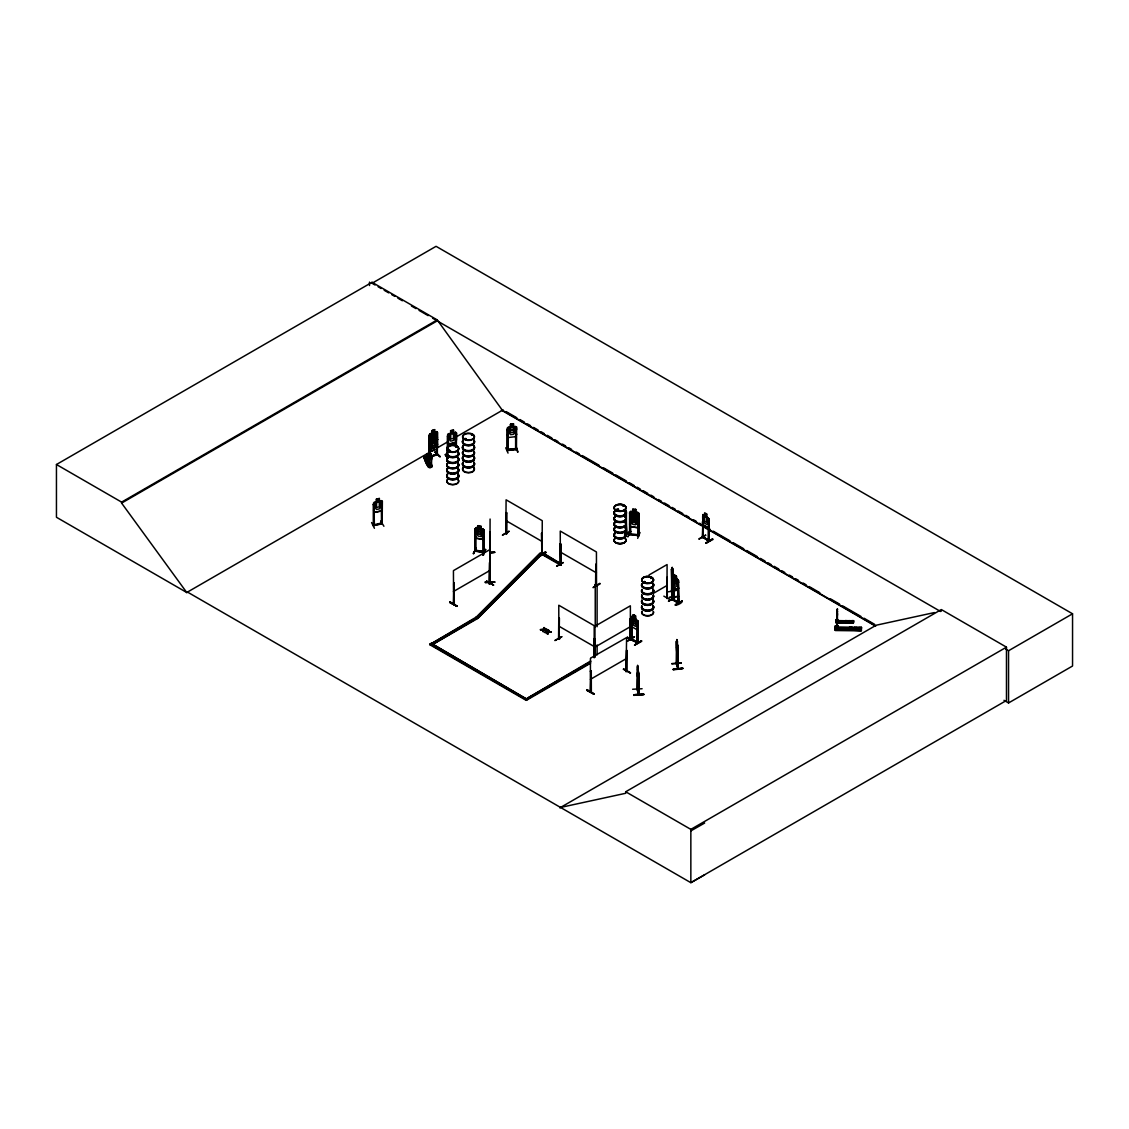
<?xml version="1.0" encoding="UTF-8"?>
<svg xmlns="http://www.w3.org/2000/svg" width="1129" height="1129" viewBox="0 0 1129 1129"><rect width="100%" height="100%" fill="white"/><g stroke="black" fill="none" stroke-linecap="round" stroke-linejoin="round"><path stroke-width="1.5" d="M837.309 610.902L837.266 628.924L837.379 612.666M835.389 626.764L835.672 625.649L835.643 628.782L835.672 627.936M836.829 626.158L837.351 626.793L835.7 626.143M835.7 626.228L835.686 626.778M836.109 621.529L837.873 621.557L837.873 622.46L837.944 619.708L836.01 619.99L837.097 620.357M836.857 626.369L837.125 626.694M837.224 617.93L837.041 616.378M837.168 615.785L837.238 613.753M837.393 609.731C837.323 605.68 837.337 616.279 837.252 609.999M835.728 626.539L835.672 625.649M836.321 619.525L836.293 621.613M837.252 621.585L836.631 619.92M837.224 617.196L837.238 616.378M837.365 615.799C836.829 605.581 837.182 624.732 837.337 612.285M677.047 651.983L676.596 664.233L676.469 641.258C675.65 642.246 677.005 659.251 677.823 653.479M835.46 627.428L861.441 627.611L835.46 627.244L835.432 628.317L838 628.698L835.361 628.655L835.361 630.532L861.328 630.857L861.371 629.841L837.055 629.417M836.109 622.785L836.123 622.065L836.109 622.771L853.453 622.404L836.123 622.107M853.425 623.025L853.453 622.432M853.496 620.823L853.482 621.543L853.496 620.64L851.746 620.625L851.661 622.474M861.413 628.627L861.441 627.343L858.802 627.301L858.689 630.067M835.361 630.194L835.389 629.474L861.342 630.561L861.441 627.343M835.389 629.657L835.446 625.649M835.432 628.303L859.677 628.599M835.446 627.964L861.427 628.091L835.46 627.724M835.375 630.194L835.474 627.188M835.488 625.889L838.113 625.932L835.474 626.101M847.244 620.738L845.494 620.527L845.409 622.375M847.244 620.555L847.173 622.404M850.574 620.781L848.81 620.583L848.726 622.432M852.056 627.47L849.431 627.174L849.304 629.94M850.574 620.611L850.49 622.446M852.056 627.202L851.943 629.968M853.496 620.64L853.439 622.799L836.109 622.559L836.166 619.525M857.038 627.555L854.399 627.244L854.286 630.01M857.038 627.272L856.925 630.038M425.562 458.882L429.006 465.783L431.066 465.444L431.49 458.656A2.131 1.679 -26.4 0 0 431.066 455.989L430.883 453.618M637.786 667.084L637.673 666.138M638.492 679.164L638.351 681.182L638.605 679.235M637.236 689.805L637.377 666.604L638.605 672.319L638.605 694.787L637.589 689.283M676.948 663.358L676.398 662.878L676.525 664.12M430.812 466.545L430.008 464.668L429.839 466.616L429.951 464.696M426.847 460.717L427.708 460.561M489.915 552.123C501.982 551.728 487.813 553.52 490.085 551.799M489.76 553.168L494.714 552.391M490.169 582.155L489.746 581.054M448.636 450.781L450.499 450.781L448.763 450.513M449.286 450.231L449.102 451.247L450.429 450.697M449.017 450.443L450.118 450.443M456.003 447.183L455.735 446.915C454.62 445.39 456.779 432.492 455.594 434.679M456.765 446.999L456.017 446.59L456.624 447.126M464.993 439.11C467.858 439.223 463.582 437.487 465.035 439.167M472.345 434.736L471.555 435.159M472.515 434.933L472.007 434.58M472.162 434.58L471.541 434.933M616.208 510.28L616.871 509.264L617.676 510.167M623.293 506.3L623.928 505.82M623.674 506.215L623.053 506.117M643.615 582.31L644.25 581.59M644.278 582.366C642.161 581.604 646.494 581.181 644.659 582.55A5.97 3.443 0 0 0 643.375 583.072M650.854 578.443L651.193 577.723L650.981 578.471M374.32 524.914L373.36 524.929M382.195 523.574L373.346 525.394M381.207 523.785L382.223 523.023M447.38 457.104L447.62 457.316A5.97 3.443 0 0 0 452.743 462.495A5.97 3.443 0 0 0 457.908 457.33M845.72 621.105L846.129 621.867M846.821 621.769L846.708 620.978M431.73 456.553L437.445 454.648L436.528 453.9M456.892 605.85C435.469 593.431 471.301 614.797 450.034 602.293M450.062 601.955L449.709 602.576L456.85 606.188M626.002 671.501L626.609 637.575L590.777 658.024M593.882 693.658C572.629 681.436 608.362 702.28 586.727 690.341M587.009 690.158L593.896 694.081M436.528 446.915L437.431 444.12M436.655 447.028L430.276 449.187L436.655 447.028L437.572 444.149M437.544 446.534L437.473 432.139L436.514 431.56L430.191 433.705L429.33 434.919L430.318 451.544L436.711 449.398L437.572 446.463M429.472 441.82L430.29 444.022L436.598 441.961L437.516 439.096M625.508 520.384L626.256 518.338L625.621 510.082L626.397 511.451L626.397 533.904L625.932 533.325M626.327 518.296L625.635 520.469M631.083 623.815L631.76 626.764L637.081 629.728L637.772 627.569M637.081 629.728L637.772 627.668M677.781 589.987L678.67 587.786L677.823 589.945L672.559 586.967L671.953 583.961L672.644 586.911L677.894 589.902L672.644 586.911M708.306 527.878L709.139 525.719L708.306 527.878L703.071 524.858L702.393 521.908M381.348 511.028L382.322 508.205L381.348 511.028L374.376 512.439L373.459 503.195L374.405 502.08L381.277 500.613L382.364 501.361L382.166 523.856L382.11 502.715L381.292 502.885L381.517 523.955M455.495 432.294L448.58 433.691L447.677 434.863L448.665 444.022L455.523 442.653L456.539 439.873L456.497 432.915L455.453 432.238L456.441 433.028M426.607 454.902L431.123 459.799M515.586 436.683L516.63 433.959L515.6 436.697L508.332 437.487L507.373 435.032M543.289 631.69L544.079 627.569L542.739 630.942L543.289 631.69L544.63 627.893M547.692 634.23L548.384 632.099L551.277 631.732L548.384 632.536L547.692 634.23L547.706 632.141L547.142 633.919M547.805 631.788C541.116 632.028 548.807 633.962 548.482 630.123L548.482 632.169L549.033 630.434M547.805 632.226L548.482 630.123M630.617 516.39C627.343 517.392 636.756 515.657 637.702 517.28L638.774 518.338M632.635 514.076L635.712 514.443L635.712 517.011M629.573 524.025L630.518 526.721L637.702 527.709L638.76 525.31M630.518 526.721L637.73 527.652M637.702 517.28L638.647 518.423M672.235 570.004L672.235 567.435L671.642 592.09L671.445 590.777L672.051 591.187M671.416 591.582L674.041 596.789L673.957 588.096M542.739 631.379L543.402 629.248L540.466 629.629L543.303 630.038M374.419 528.273L371.596 522.544M483.085 539.507L484.129 537.108M629.488 533.622C632 534.186 628.797 532.479 629.573 534.454L629.615 512.016L632.677 511.55M630.434 513.639L629.587 513.512L630.434 513.639L630.448 534.567L630.518 513.455M629.615 518.917L630.561 521.598L637.758 522.586L638.704 520.159L637.73 522.642M635.726 509.419L632.692 508.911L632.776 511.649L631.252 512.284L631.252 517.082L632.776 519.354L635.627 519.763L637.151 517.929L637.151 513.13L635.627 512.058L635.655 509.433M630.702 531.604L627.851 536.91L630.688 531.166M637.941 514.528L638.788 514.655L637.941 514.528L637.772 535.612L637.843 534.638L638.873 534.793M629.573 534.454L638.873 535.555M638.802 513.286L638.718 535.767L638.802 513.286L635.754 511.931L635.754 509.362M630.603 533.805L638.788 534.779L637.758 535.047M637.772 535.612L638.054 534.638M640.03 532.521L637.673 538.335M430.177 465.585L429.909 464.795L430.601 465.36M699.02 539.14L705.794 535.231M502.461 535.287L509.165 531.336M563.343 562.609L556.653 566.236M561.917 636.756L554.889 640.552L561.593 636.657M627.724 641.06L634.526 636.798L627.78 640.736M668.523 601.249L675.269 597.312M505.721 447.804L508.036 453.096M483.057 529.134L484.158 530.15L484.158 552.589L474.999 551.15L475.111 530.037L475.944 530.164L475.958 551.248L474.942 550.359M475.944 530.164L475.027 530.221M483.24 531.547L484.158 531.505L483.24 531.547L483.297 552.504L483.325 531.364M473.164 553.577L476.269 547.89L473.672 553.662M473.545 553.591L476.269 547.89M475.873 550.529L475.817 551.248M476.043 550.303L483.452 551.446M483.254 551.7L484.256 552.406L475.111 550.924M476.043 550.529L484.143 551.601M482.958 554.748L485.569 549.442M482.916 555.158L485.639 549.795M483.424 555.242L485.512 549.4M478.089 525.719C473.757 531.477 484.214 526.594 482.52 529.967L482.52 534.765L481.01 536.571L478.188 536.106L476.678 533.791L476.678 528.993L478.188 528.4L478.117 525.662L481.137 526.17L481.01 528.866M483.127 539.436L476.029 538.251M506.695 533.735L506.088 533.382C506.963 532.168 505.227 533.283 506.78 533.749L506.695 512.848L505.848 512.637L506.695 512.848M505.848 533.551L506.088 499.808L542.259 520.695L542.103 554.452L541.356 554.099L542.23 553.45M560.28 563.851L560.944 565.05L559.956 564.754M560.944 564.288L540.198 553.168L476.24 617.111L429.712 644.631L526.255 700.389L590.552 663.259M559.49 638.407C557.034 638.238 560.732 637.814 559.109 639.339L558.784 617.916L558.559 639.028L559.49 639.169M558.587 639.014L558.488 638.139M595.618 585.401L596.437 585.471L595.745 585.161M631.055 639.353L631.887 616.363L637.843 620.71L637.871 643.163L637.095 642.754L637.405 621.74L637.208 642.824M631.732 618.777L631.111 618.424L631.958 618.636L631.803 639.706L631.393 638.407M631.139 639.367L638.026 642.98L637.518 641.893M672.503 599.894L671.84 598.695L672.729 598.892M672.757 578.824L672.602 599.88L672.757 585.782M678.882 603.126L678.204 581.929L677.894 602.942L678.91 603.182L672.136 599.358L671.91 578.612L672.531 578.951M625.96 519.453L626.651 533.735L625.96 512.481L625.664 533.537M702.337 537.39L703.169 514.471L702.661 537.263L709.365 541.144L708.377 540.071M703.113 537.037L702.337 536.628L709.308 540.311M703.014 537.799L703.268 523.687M436.09 442.526L434.736 445.052L432.224 445.927L430.883 444.346M434.848 447.465L436.189 444.953L436.09 437.727L434.736 437.346M515.516 448.89L507.161 449.582L508.191 449.497M507.147 450.386C520.892 449.074 518.155 447.747 508.064 449.497M454.352 604.029L453.914 603.098L453.378 604.255L454.38 603.987L453.604 604.396L453.435 570.639L489.619 549.752M489.351 583.044L488.942 582.959M489.944 583.453L489.238 583.876L489.69 582.522M591.102 691.64L590.594 692.204L591.102 690.877M591.342 691.851L591.271 670.922L590.425 671.148L591.271 670.922M626.934 671.275L626.609 650.262L625.932 671.543L626.383 670.88M637.137 689.424L638.591 694.73M672.404 586.332L676.666 578.951L677.781 579.6L678.557 580.955L678.67 603.338L678.19 602.011M373.29 524.703L374.108 524.533M374.108 504.409L374.32 525.465L374.108 504.409L373.29 504.578L373.318 525.677L382.152 523.828M671.445 569.256L672.447 570.131M429.443 440.028L430.29 438.814L436.627 436.669L437.516 437.191M429.584 440.084L430.29 438.814M432.238 440.578L429.542 442.441L430.445 441.298M430.248 433.762L429.33 434.919L429.203 457.414L429.754 456.201M466.122 438.602L464.668 439.252M466.15 438.913L464.908 439.125M615.968 509.758L616.236 509.743M846.933 621.684L845.706 621.514L846.157 620.922M849.657 628.401L851.464 628.147M456.808 606.273L449.977 602.378M508.163 449.695L507.246 450.598L507.246 429.486L508.163 429.57L507.246 429.486M515.614 449.413L516.447 449.582L516.63 427.058L513.554 426.55M516.616 448.735L515.798 448.89M516.616 449.497L507.302 450.556L507.358 428.089L508.346 427.058L515.516 426.423L516.546 427.157M507.373 428.145L510.463 426.889L510.548 424.335L510.463 426.889L509.024 427.99L509.024 432.788L510.576 434.665L513.455 434.355L515.007 432.125L515.007 427.327L513.455 426.649L513.54 423.911L510.449 424.264L513.554 423.982M667.352 598.328L667.084 577.244L667.013 598.455M431.165 465.43L431.405 464.654L431.885 465.642C428.23 476.099 418.534 444.332 429.387 461.225L426.24 461.888L429.316 461.38M423.812 457.697L428.568 467.307M426.31 457.287C438.235 476.763 425.859 461.803 427.327 457.104M426.282 457.287C420.552 453.929 428.964 467.462 429.175 467.208M431.715 466.785L427.115 456.751M477.863 617.648L476.24 617.111L477.863 618.311L541.821 553.704L543.134 552.942L561.226 564.034L559.899 564.796L541.821 554.353L541.638 533.043L541.779 553.93M477.863 618.311L541.821 554.353L543.134 553.591L559.716 563.159M432.181 438.221L430.883 439.548L430.982 446.759L432.336 448.354M430.982 441.961L432.336 440.635C429.486 434.99 437.487 431.024 434.848 439.76L436.189 440.155M453.477 604.156L454.056 582.973L454.295 604.015M629.784 638.901L630.434 638.577M629.784 639.663L630.688 639.494L630.363 618.48L629.686 639.776M591.046 670.795L590.425 691.95M590.425 692.006L590.425 658.461M436.5 454.634L437.445 453.886M429.316 453.787L430.925 453.703M476.057 527.892L475.055 528.725L474.942 551.121M475.154 528.753L476.099 527.977M427.03 460.533L427.044 461.267M464.696 438.715L465.727 439.125M617.422 509.828L616.716 509.588M617.619 510.068L616.251 510.167M631.167 616.998L631.915 616.462M671.953 577.074L672.658 576.552L677.767 579.643M851.591 628.67L849.911 628.782M454.056 582.973L454.281 583.114M489.252 583.82L489.619 562.44L489.351 583.792M541.976 554.41L541.638 533.043M486.74 581.153L493.571 585.048M486.401 581.407L493.599 585.076L486.768 581.195M538.843 555.92C551.347 547.17 544.079 555.821 538.886 555.99M560.026 543.91L560.873 544.136L560.647 565.206L560.026 543.91L560.873 544.136M539.21 556.526L545.956 552.617M560.294 563.907L559.899 564.796M556.696 566.222L563.061 562.51M595.576 585.415L595.816 564.317L596.267 585.725M595.505 584.751C597.904 585.104 594.164 583.735 596.056 585.683M599.809 583.312L593.021 587.63L600.134 583.905M558.559 638.943L559.405 639.141L558.714 638.774M677.809 579.572L678.67 580.885M678.317 602.83L678.204 581.929M678.825 582.282L677.979 582.07M594.122 638.591L594.348 656.909M594.969 638.802L594.729 655.723M595.025 639.155L594.193 639.381L595.025 639.155L595.025 655.921M630.095 639.085L629.926 639.903L630.603 618.621M668.58 601.362L675.325 596.973L668.58 600.924M677.908 602.364C683.454 603.479 662.751 594.898 678.134 602.237M682.156 600.868C682.763 604.735 666.068 608.277 682.198 600.938M634.343 641.131L627.512 637.236M638.097 642.26L631.803 639.155L637.335 642.048M634.611 645.068C655.695 632.014 620.244 653.381 641.738 641.314M626.383 671.642L626.849 650.389M623.377 669.229L630.589 672.898L623.758 669.003M187.583 592.118L186.85 592.556L56.45 517.265L56.45 464.513L372.062 282.292L437.219 319.902L502.377 410.279L875.427 625.664M372.062 282.292L372.062 283.266L436.062 246.32L1072.55 613.795L1072.55 666.011L1008.55 702.958L1003.977 700.305M56.45 464.513L121.607 502.123L437.219 319.902M704.665 874.806L690.849 882.68L187.499 592.076L186.751 592.499L121.607 503.097L437.219 320.876M186.751 592.499L433.917 449.794M436.965 448.044L447.606 441.891M455.213 437.502L503.111 409.855M453.435 591.525L489.619 570.639M626.567 512.834L625.72 512.622M559.899 564.147L561.226 563.385M429.712 644.631L474.744 618.636M477.567 617.873L432.351 644.631L477.567 618.523L476.24 617.111M626.327 533.1L625.649 532.705L626.397 533.142M629.911 531.434L624.478 535.005M630.25 532.027L624.831 535.16L630.01 531.872M702.661 516.376L703.113 537.799L702.464 536.698M706.839 516.673L709.068 518.86L709.139 541.271L709.068 518.804L703.127 514.612L704.764 515.473L704.609 512.82L706.909 514.062L706.768 516.715L707.883 518.211L707.883 523.009L706.768 524.42L704.694 523.221L703.579 520.525L703.579 515.727L704.694 515.516M708.447 519.989L709.294 520.215L708.447 519.989L708.447 540.96L708.687 519.862M708.377 540.297L703.339 537.108M648.992 575L667.084 564.556L666.971 598.469M705.907 542.795L712.681 538.843L706.232 543.331M705.865 543.162L713.02 539.464M653.508 593.275L667.084 585.443M633.397 617.238L633.327 614.712L635.627 615.954L636.587 624.901L635.472 626.327L633.397 625.127L632.282 622.418L633.397 614.67M631.097 616.914L631.393 639.169M635.556 615.997L633.327 614.712M631.097 623.801L631.859 626.722M637.843 620.71L637.772 643.163L627.145 637.462M594.193 647.566L630.363 626.68M590.735 660.987L526.255 698.865M527.765 697.99L590.735 661.636M429.712 643.982L526.255 699.726L590.552 662.61M590.425 679.348L626.609 658.461M559.815 807.884L876.175 625.226L934.459 612.553M560.548 807.447L625.706 793.278L625.706 791.768L941.318 609.547L1006.475 647.157L1006.475 700.46L690.849 882.68L690.849 829.378L1006.475 647.157M941.318 611.057L940.584 611.495L432.675 318.251M1005.53 648.992L1008.55 650.741L1072.55 613.795M445.659 454.564L447.634 457.287L447.634 434.806L448.58 433.691M690.849 830.902L704.665 823.027M424.829 457.541L424.038 457.443M436.528 454.662L436.373 453.957M429.147 457.132L429.119 436.33L429.867 436.076L430.036 453.646M453.816 604.354L453.675 583.467M594.193 657.826L594.193 626.68L630.363 605.793L630.434 639.339M590.735 692.204L590.665 671.275M645.026 582.31L644.419 581.576M677.682 668.495L677.682 645.096L677.71 668.989M632.762 516.687L631.224 517.336L631.224 522.134L632.762 524.392L635.613 524.787L637.151 522.953L637.151 518.155L635.613 517.082M845.847 621.176L846.962 621.275M851.421 628.797L850.391 628.938M629.672 533.452L630.518 533.58M638.661 535.739L629.587 534.398M454.07 603.041L453.378 603.493L454.352 603.196M432.181 435.653L434.877 434.707M432.238 438.01L434.877 437.022M432.224 439.082L434.736 438.207M437.629 439.618L434.933 439.647M430.403 441.227L436.683 439.04L437.544 439.675M432.04 430.516C438.885 428.907 429.316 429.542 432.195 433.183L430.826 434.51L430.826 439.294L432.195 440.889L434.721 440.028L436.076 437.516L436.076 432.717L434.721 432.322L434.764 429.584M436.457 433.832L437.375 433.748L436.457 433.832L436.74 454.874M430.036 436.246L429.119 436.33M432.195 438.842L434.721 437.981M436.598 441.961L430.22 444.134L429.387 441.862M434.947 452.136L440.268 456.751L435.399 451.981M429.951 456.384L436.542 454.366L430.121 456.553M429.951 456.935L437.29 454.437M490.099 553.168L489.76 531.731L489.817 583.524L490.085 519.03M508.205 450.499L508.092 429.387M437.163 453.689L437.163 454.451M643.304 582.705A6.068 3.5 0 0 1 644.56 582.141L644.744 582.112M450.598 430.699L453.59 430.121L453.491 432.802L454.959 433.338L454.959 438.137L453.491 440.508L450.725 441.1L449.257 439.35L449.257 434.552L450.725 433.381L450.598 430.699L453.491 430.234M447.479 436.203L448.396 436.203L447.479 436.203L447.493 457.287M455.523 442.653L448.594 444.12L447.677 441.749M445.278 454.705L445.786 454.168L447.38 456.808M376.55 499.201L379.302 498.609M374.221 504.592L373.29 504.578M374.447 512.34L381.235 510.901M373.53 524.929L382.195 522.812M383.916 526.269L380.685 520.977M542.047 553.704L541.327 553.295M625.889 532.563L626.313 533.904M702.591 537.221L709.068 541.228M431.885 465.642L429.048 466.827L428.808 466.15L428.808 467.053L424.038 457.259M544.079 629.192L546.873 629.615L543.98 629.996M540.466 629.629L543.303 629.601L540.466 630.067M546.873 629.615L544.079 629.629L546.873 629.178M548.482 631.732L551.277 631.732M544.87 632.169L551.277 632.155M544.87 632.607L547.706 632.579M671.656 568.917L673.293 572.996L673.533 577.865L672.94 569.199L673.18 576.75M672.023 571.119L671.938 599.555M671.741 579.149L671.515 569.157L671.656 592.048M666.943 591.991L676.2 590.538M678.515 596.239L669.144 597.509L678.614 596.535M381.447 523.235L382.11 522.84M515.614 428.526L516.517 428.625L515.614 428.526L515.614 449.638L515.784 448.862M516.179 446.632L518.028 452.023M507.373 430.572L516.659 429.556M627.23 637.349L634.032 641.244M623.448 669.116L630.264 673.011M427.044 461.112L427.905 461.324L427.708 460.42M373.445 525.662L373.516 524.9M677.287 643.953L677.386 641.371L677.273 651.687L676.61 647.058M676.836 647.947L677.273 649.627L676.793 642.768L676.92 648.483M678.035 647.637L678.176 669.074L676.779 663.598M671.84 663.88L681.337 663.062M637.673 668.933L638.026 675.311L637.603 668.834M637.377 672.729L638.026 677.372L637.589 665.263L637.829 668.297L637.814 667.211M673.279 669.102C702.393 666.223 653.592 671.854 682.749 668.241M682.777 668.707L673.336 669.779M638.802 673.307L638.986 694.73L638.478 693.912M632.621 689.254L642.105 688.732M634.032 694.73C657.628 694.603 632.706 693.079 634.103 695.464M634.032 695.097L643.601 694.645M634.032 695.168L643.53 694.335M541.962 553.69L542.329 554.311L541.638 553.93M560.182 564.627L560.958 565.022M672.602 599.118L671.826 598.723M485.131 581.83L494.714 581.83M595.237 585.189L597.1 585.189M837.436 609.025L837.252 610.253M837.238 614.952L837.393 621.585M837.026 618.537L837.252 619.242L837.026 617.93M837.944 620.569L836.152 621.289L851.746 621.514M853.51 620.894L836.18 620.583L836.109 622.432L853.425 622.488M837.111 629.982L859.621 630.292M835.361 630.01L861.356 630.363M484.087 552.617L483.96 551.827M435.018 452.037L439.873 456.779M449.723 450.471L449.074 450.951M644.193 582.437L643.812 582.31M475.238 550.119L475.944 550.289M630.589 511.239L637.702 512.27L638.675 513.356M483.057 539.337L476.099 538.18L475.083 535.541L475.986 538.321M424.631 457.443L429.443 467.053M676.61 642.26L676.821 639.578L677.372 641.399M637.603 667.973L637.349 689.847M515.685 446.251L517.604 452.037M637.546 689.325L638.859 694.25M560.534 565.135L560.633 544.263M558.841 638.802L558.784 605.229L594.969 626.115L594.969 657.261M559.109 639.339L559.405 618.269M506.328 533.876L506.469 512.989M672.588 576.594L674.267 577.554L674.112 574.901L676.356 576.185L677.4 585.076L676.285 586.501L674.182 585.302L673.067 582.62L674.182 574.859L676.426 576.129L676.285 578.796L677.852 579.6M671.91 599.499L678.585 603.309M508.883 531.237L502.518 534.948M663.852 596.14L670.654 600.007M372.062 283.266L375.096 285.016M378.13 286.766L381.165 288.516M384.185 290.266L388.729 292.891M391.763 294.641L394.797 296.391M397.831 298.141L402.376 300.766M411.464 306.015L416.008 308.64M419.042 310.39L428.131 315.626M708.377 527.836L703.127 524.802L702.534 521.894M506.159 411.605L516.814 417.758M519.862 419.522L524.435 422.161M527.469 423.911L530.517 425.675M533.565 427.425L538.138 430.064M541.186 431.828L544.22 433.592M547.269 435.342L551.841 437.981M554.889 439.745L557.924 441.495M562.496 444.134L565.544 445.899M568.593 447.648L571.627 449.413M576.199 452.052L579.248 453.802M582.296 455.566L599.047 465.233M603.606 467.872L612.751 473.15M615.785 474.9L626.454 481.053M629.488 482.817L634.061 485.456M637.109 487.206L640.157 488.97M643.205 490.734L647.764 493.359M650.812 495.123L653.86 496.887M658.419 499.512L661.467 501.276M664.515 503.04L669.088 505.679M672.136 507.429L675.17 509.193M678.219 510.943L682.791 513.582M685.839 515.346L688.873 517.096M693.446 519.735L696.494 521.499M699.543 523.249L710.197 529.402M713.246 531.166L729.997 540.833M733.031 542.597L743.701 548.75M746.735 550.5L757.404 556.668M760.438 558.418L765.01 561.057M768.059 562.821L771.107 564.571M774.155 566.335L778.714 568.974M781.762 570.724L784.81 572.488M789.369 575.127L792.417 576.877M795.465 578.641L798.513 580.391M803.086 583.03L806.12 584.794M809.168 586.544L819.823 592.711M830.492 598.864L839.623 604.128M842.671 605.892L860.947 616.434M863.981 618.198L874.65 624.351M501.375 410.137L701.504 525.677M704.552 527.441L875.652 626.228M705.484 535.118L699.077 538.815M506.088 520.695L542.259 541.581M560.252 551.968L596.437 572.855M631.097 619.341L637.772 623.194L631.083 619.355M558.784 626.115L594.969 647.002M544.63 628.331L544.079 627.569M477.567 618.523L476.24 617.761L540.198 553.168M526.072 698.752L431.024 643.22L527.582 699.627M625.706 791.768L690.849 829.378M381.235 500.712L382.364 501.361M426.677 457.217L431.123 466.884M851.619 628.274L850.179 627.809L849.756 628.867M428.653 457.485L426.677 454.507M483.099 529.064L484.129 530.207M682.241 601.305L675.452 604.876M673.83 596.366L671.826 591.525M447.804 458.543L445.292 454.662L447.761 458.6M382.11 502.715L381.292 502.885M379.372 501.022L379.372 498.453L376.409 499.074L376.451 501.699M477.623 528.217L483.353 538.914M431.066 454.112L431.024 455.918A2.131 1.679 -26.4 0 1 431.447 458.586L431.645 466.404M428.554 459.066L428.583 459.136A2.131 1.679 -26.4 0 1 429.006 456.328L428.978 456.257A2.131 1.679 -26.4 0 0 428.554 459.066L429.006 465.783M430.756 463.963L432.111 466.729M426.861 457.174L429.669 462.664M837.337 612.906L837.365 614.656M672.122 567.45L672.926 569.228M672.15 567.591L672.701 569.383M672.277 569.171L672.701 570.23M507.457 434.947L508.403 437.389M373.558 510.054L374.475 512.397M430.389 449.13L429.584 446.929L430.318 449.229M629.7 523.969L630.617 526.58M629.742 518.86L630.631 521.527M538.886 556.272L545.589 551.982M677.188 641.54L676.821 639.578L677.061 642.556M676.92 641.314L677.188 642.387M676.511 640.919L677.682 645.167M681.281 662.864L671.854 663.57M677.823 669.045L676.37 663.739L676.793 642.768M671.797 574.929L672.15 577.865M836.18 620.71L853.496 621.303L836.166 621.063M837.379 615.122L837.168 613.174M837.464 611.085L837.464 611.791M837.238 615.122L837.266 628.924M837.041 619.228L837.069 628.924M1008.55 650.741L1008.55 702.958M838.113 625.932L838 630.053L838.014 628.472M673.632 586.403L673.66 596.902L673.434 585.923M638.492 672.305L638.478 694.674M638.026 667.084L638.026 669.652M637.673 679.376L637.687 689.875M631.958 625.607L632.028 639.564M625.141 510.844L625.141 515.643M597.1 626.736L597.1 584.54L595.237 584.54L595.237 626.736M597.1 644.969L597.1 654.876M596.507 585.598L596.437 551.968L560.252 531.082L560.365 564.683M595.816 564.317L595.914 585.217M595.237 646.084L595.237 656.626M456.398 432.971L456.398 446.689M455.481 434.496L455.481 444.939M448.284 436.034L448.396 448.396M437.375 432.209L437.346 454.705M431.405 464.654L431.405 465.571M429.867 436.076L429.867 441.298M429.867 448.255L429.867 455.227M428.837 460.406L425.76 460.731M428.568 465.854L428.328 465.176L428.328 466.079M428.399 459.531L425.323 459.87M379.273 498.552L379.302 501.177L380.783 501.728L380.783 506.526L379.302 508.897L376.55 509.475L375.068 507.74L375.068 502.941L376.55 501.77L376.507 499.145M369.508 282.095L369.508 285.552M121.607 502.123L121.607 503.097M473.743 446.026A6.068 3.5 0 0 1 468.493 451.29A6.068 3.5 0 0 1 463.243 446.026M473.658 446.392A5.97 3.443 0 0 1 468.493 451.558A5.97 3.443 0 0 1 463.313 446.392M473.644 450.88A5.955 3.443 0 0 1 468.493 456.045A5.955 3.443 0 0 1 463.327 450.88M473.672 451.219A5.984 3.458 0 0 1 468.493 456.398A5.984 3.458 0 0 1 463.313 451.219M473.743 440.268A6.068 3.5 0 0 1 468.493 445.518A6.068 3.5 0 0 1 463.243 440.268M473.672 445.419A5.984 3.458 0 0 1 468.493 450.598A5.984 3.458 0 0 1 463.313 445.419M473.672 440.62A5.984 3.458 0 0 1 468.493 445.814A5.984 3.458 0 0 1 463.313 440.62M473.743 445.729A6.068 3.5 0 0 1 468.493 450.993A6.068 3.5 0 0 1 463.243 445.729M473.743 439.971A6.068 3.5 0 0 1 468.493 445.221A6.068 3.5 0 0 1 463.243 439.971M473.672 439.661A5.984 3.458 0 0 1 468.493 444.84A5.984 3.458 0 0 1 463.313 439.661M473.743 462.453A6.068 3.5 0 0 1 468.493 467.716A6.068 3.5 0 0 1 463.243 462.453M473.658 462.819A5.97 3.443 0 0 1 468.493 467.985A5.97 3.443 0 0 1 463.313 462.819M473.644 467.307A5.955 3.443 0 0 1 468.493 472.472A5.955 3.443 0 0 1 463.327 467.307M473.644 451.741A5.955 3.443 0 0 1 468.493 456.906A5.955 3.443 0 0 1 463.327 451.741M473.672 467.646A5.984 3.458 0 0 1 468.493 472.825A5.984 3.458 0 0 1 463.313 467.646M473.686 451.459A5.998 3.458 0 0 1 468.493 456.652A5.998 3.458 0 0 1 463.299 451.459M473.743 456.695A6.068 3.5 0 0 1 468.493 461.944A6.068 3.5 0 0 1 463.243 456.695M473.672 461.846A5.984 3.458 0 0 1 468.493 467.025A5.984 3.458 0 0 1 463.313 461.846M473.672 457.047A5.984 3.458 0 0 1 468.493 462.241A5.984 3.458 0 0 1 463.313 457.047M473.743 462.156A6.068 3.5 0 0 1 468.493 467.42A6.068 3.5 0 0 1 463.243 462.156M473.743 456.398A6.068 3.5 0 0 1 468.493 461.648A6.068 3.5 0 0 1 463.243 456.398M473.672 456.088A5.984 3.458 0 0 1 468.493 461.267A5.984 3.458 0 0 1 463.313 456.088M457.993 457.937A6.068 3.5 0 0 1 452.743 463.186A6.068 3.5 0 0 1 447.479 457.937M457.922 458.289A5.984 3.458 0 0 1 452.743 463.469A5.984 3.458 0 0 1 447.55 458.289M457.937 462.918A5.998 3.458 0 0 1 452.743 468.112A5.998 3.458 0 0 1 447.55 462.918M457.908 463.13A5.97 3.443 0 0 1 452.743 468.309A5.97 3.443 0 0 1 447.564 463.13M457.993 452.164A6.068 3.5 0 0 1 452.743 457.428A6.068 3.5 0 0 1 447.479 452.164M457.908 452.531A5.97 3.443 0 0 1 452.743 457.697A5.97 3.443 0 0 1 447.564 452.531M457.993 457.64A6.068 3.5 0 0 1 452.743 462.89A6.068 3.5 0 0 1 447.479 457.64M457.993 451.868A6.068 3.5 0 0 1 452.743 457.132A6.068 3.5 0 0 1 447.479 451.868M457.908 451.572A5.97 3.443 0 0 1 452.743 456.737A5.97 3.443 0 0 1 447.564 451.572M457.993 474.363A6.068 3.5 0 0 1 452.743 479.613A6.068 3.5 0 0 1 447.479 474.363M457.908 474.716A5.97 3.443 0 0 1 452.743 479.896A5.97 3.443 0 0 1 447.564 474.716M457.937 479.345A5.998 3.458 0 0 1 452.743 484.539A5.998 3.458 0 0 1 447.55 479.345M457.908 463.652A5.97 3.443 0 0 1 452.743 468.817A5.97 3.443 0 0 1 447.564 463.652M457.922 479.543A5.984 3.458 0 0 1 452.743 484.722A5.984 3.458 0 0 1 447.55 479.543M457.937 463.342A5.998 3.458 0 0 1 452.743 468.535A5.998 3.458 0 0 1 447.55 463.342M457.993 468.591A6.068 3.5 0 0 1 452.743 473.855A6.068 3.5 0 0 1 447.479 468.591M457.922 473.757A5.984 3.458 0 0 1 452.743 478.936A5.984 3.458 0 0 1 447.55 473.757M457.908 468.958A5.97 3.443 0 0 1 452.743 474.124A5.97 3.443 0 0 1 447.564 468.958M457.993 474.067A6.068 3.5 0 0 1 452.743 479.317A6.068 3.5 0 0 1 447.479 474.067M457.993 468.295A6.068 3.5 0 0 1 452.743 473.559A6.068 3.5 0 0 1 447.479 468.295M457.908 467.999A5.97 3.443 0 0 1 452.743 473.164A5.97 3.443 0 0 1 447.564 467.999M625.297 517.054A6.068 3.5 0 0 1 620.033 522.304A6.068 3.5 0 0 1 614.783 517.054M615.813 510.012A5.97 3.443 0 0 0 625.805 508.459A5.97 3.443 0 0 0 618.494 504.24A5.97 3.443 0 0 0 615.813 510.012A5.984 3.458 0 0 1 618.494 509.066M625.212 517.421A5.97 3.443 0 0 1 620.033 522.586A5.97 3.443 0 0 1 614.868 517.421M614.868 521.923A5.97 3.443 0 0 0 620.033 527.088A5.97 3.443 0 0 0 625.212 521.923A5.998 3.458 0 0 1 620.033 527.229A5.998 3.458 0 0 1 614.839 522.035M615.827 510.491A5.941 3.429 0 0 0 625.776 508.953A5.941 3.429 0 0 0 618.494 504.748A5.941 3.429 0 0 0 615.827 510.491A6.068 3.5 0 0 1 618.466 509.659M625.297 511.296A6.068 3.5 0 0 1 620.033 516.546A6.068 3.5 0 0 1 614.783 511.296M625.212 516.447A5.97 3.443 0 0 1 620.033 521.626A5.97 3.443 0 0 1 614.868 516.447M625.212 511.649A5.984 3.458 0 0 1 620.033 516.828A5.984 3.458 0 0 1 614.853 511.649M615.799 510.929A5.984 3.458 0 0 1 618.494 510.04M625.297 516.757A6.068 3.5 0 0 1 620.033 522.007A6.068 3.5 0 0 1 614.783 516.757M625.297 511A6.068 3.5 0 0 1 620.033 516.249A6.068 3.5 0 0 1 614.783 511M615.742 510.266A6.068 3.5 0 0 1 618.466 509.362M625.212 510.689A5.984 3.458 0 0 1 620.033 515.868A5.984 3.458 0 0 1 614.853 510.689M625.297 533.481A6.068 3.5 0 0 1 620.033 538.731A6.068 3.5 0 0 1 614.783 533.481M625.226 522.473A5.998 3.458 0 0 1 620.033 527.666A5.998 3.458 0 0 1 614.839 522.473M625.212 533.848A5.97 3.443 0 0 1 620.033 539.013A5.97 3.443 0 0 1 614.868 533.848M614.868 538.35A5.97 3.443 0 0 0 620.033 543.515A5.97 3.443 0 0 0 625.212 538.35A5.998 3.458 0 0 1 620.033 543.67A5.998 3.458 0 0 1 614.839 538.477M625.184 522.783A5.941 3.429 0 0 1 620.033 527.935A5.941 3.429 0 0 1 614.882 522.783M625.226 538.66A5.998 3.458 0 0 1 620.033 543.853A5.998 3.458 0 0 1 614.839 538.66M625.297 527.723A6.068 3.5 0 0 1 620.033 532.973A6.068 3.5 0 0 1 614.783 527.723M625.212 532.874A5.97 3.443 0 0 1 620.033 538.053A5.97 3.443 0 0 1 614.868 532.874M625.212 528.076A5.984 3.458 0 0 1 620.033 533.255A5.984 3.458 0 0 1 614.853 528.076M625.297 533.184A6.068 3.5 0 0 1 620.033 538.434A6.068 3.5 0 0 1 614.783 533.184M625.297 527.426A6.068 3.5 0 0 1 620.033 532.676A6.068 3.5 0 0 1 614.783 527.426M625.212 527.116A5.984 3.458 0 0 1 620.033 532.295A5.984 3.458 0 0 1 614.853 527.116M653.338 594.884A5.941 3.429 0 0 1 647.594 599.217A5.941 3.429 0 0 1 641.851 594.884M652.844 583.425A6.068 3.5 0 0 1 648.385 588.646A6.068 3.5 0 0 1 641.738 584.272M653.366 584.624A5.97 3.443 0 0 1 647.594 588.957A5.97 3.443 0 0 1 641.822 584.624M652.844 583.128A6.068 3.5 0 0 1 648.385 588.35A6.068 3.5 0 0 1 641.738 583.975M643.304 582.409A6.068 3.5 0 0 1 644.56 581.844M653.366 583.651A5.984 3.458 0 0 1 647.594 587.997A5.984 3.458 0 0 1 641.808 583.651M643.361 582.112A5.984 3.458 0 0 1 644.603 581.562M653.366 590.382A5.97 3.443 0 0 1 647.594 594.729A5.97 3.443 0 0 1 641.822 590.382M652.844 589.197A6.068 3.5 0 0 1 648.385 594.418A6.068 3.5 0 0 1 641.738 590.044M652.844 588.901A6.068 3.5 0 0 1 648.385 594.122A6.068 3.5 0 0 1 641.738 589.747M653.366 589.423A5.97 3.443 0 0 1 647.594 593.755A5.97 3.443 0 0 1 641.822 589.423M653.352 595.223A5.955 3.443 0 0 1 647.594 599.541A5.955 3.443 0 0 1 641.837 595.223M653.338 595.745A5.941 3.429 0 0 1 647.594 600.063A5.941 3.429 0 0 1 641.851 595.745M653.338 611.311A5.941 3.429 0 0 1 647.594 615.644A5.941 3.429 0 0 1 641.851 611.311M653.381 595.449A5.998 3.458 0 0 1 647.594 599.795A5.998 3.458 0 0 1 641.808 595.449M653.366 601.051A5.97 3.443 0 0 1 647.594 605.384A5.97 3.443 0 0 1 641.822 601.051M653.366 600.078A5.984 3.458 0 0 1 647.594 604.424A5.984 3.458 0 0 1 641.808 600.078M653.366 606.809A5.97 3.443 0 0 1 647.594 611.156A5.97 3.443 0 0 1 641.822 606.809M652.844 605.624A6.068 3.5 0 0 1 648.385 610.845A6.068 3.5 0 0 1 641.738 606.471M652.844 605.327A6.068 3.5 0 0 1 648.385 610.549A6.068 3.5 0 0 1 641.738 606.16M653.366 605.85A5.97 3.443 0 0 1 647.594 610.182A5.97 3.443 0 0 1 641.822 605.85M652.844 599.852A6.068 3.5 0 0 1 648.385 605.073A6.068 3.5 0 0 1 641.738 600.699M652.844 599.555A6.068 3.5 0 0 1 648.385 604.777A6.068 3.5 0 0 1 641.738 600.402M653.352 611.65A5.955 3.443 0 0 1 647.594 615.968A5.955 3.443 0 0 1 641.837 611.65M435.907 443.782L435.046 444.163L433.564 442.201L431.222 445.518L432.986 441.834L431.306 439.491L433.522 441.072L435.808 437.911L434.101 441.467L435.907 443.782M636.827 524.082L634.159 521.316L631.506 523.447L633.51 520.667L631.605 517.463L634.117 520.159L636.714 518.169L634.78 520.85L636.827 524.082M426.635 454.535L431.546 459.715L426.635 454.535M434.284 435.357L432.675 436.782L434.284 435.357M434.397 437.784L432.774 439.195L434.397 437.784M434.848 440.62L432.336 441.495L432.336 446.294L434.848 445.419L434.848 440.62M434.736 443.005L432.224 443.88L432.195 434.044L434.721 433.183L434.736 443.005M434.27 430.332L432.647 431.744L434.27 430.332M452.997 430.77L451.219 431.998L452.997 430.77M453.491 433.663L450.725 434.242L450.725 439.04L453.491 438.447L453.491 433.663M378.808 499.145L377.044 500.373L378.808 499.145M379.302 502.038L376.55 502.631L376.55 507.429L379.302 506.836L379.302 502.038M427.595 457.725L424.518 458.416L427.595 457.725M427.919 458.374L424.843 459.066L427.919 458.374M512.947 424.56L511.084 424.758L511.084 425.619L512.947 425.421L512.947 424.56M513.455 427.496L510.576 427.82L510.576 432.619L513.455 432.294L513.455 427.496M637.236 673.83L638.351 681.182L637.236 673.83M494.714 582.211L485.131 582.522L494.714 582.169M635.105 514.866L633.27 514.612L633.27 515.473L635.105 515.727L635.105 514.866M635.613 517.943L632.762 517.548L632.762 522.346L635.613 522.741L635.613 517.943M635.119 509.842L633.284 509.574L633.284 510.435L635.119 510.703L635.119 509.842M635.627 512.919L632.776 512.51L632.776 517.294L635.627 517.717L635.627 512.919M480.502 526.636L478.682 526.34L478.682 527.187L480.502 527.497L480.502 526.636M481.01 529.727L478.188 529.247L478.188 534.045L481.01 534.511L481.01 529.727M675.904 576.439L674.563 575.677L675.904 577.3L675.904 576.439M676.285 579.643L674.182 578.457L674.182 583.256L676.285 584.441L676.285 579.643M706.401 514.358L705.06 513.582L706.401 515.219L706.401 514.358M706.768 517.562L704.694 516.376L704.694 521.161L706.768 522.36L706.768 517.562M635.105 616.251L633.764 615.488L635.105 617.111L635.105 616.251M635.472 619.468L633.397 618.269L633.397 623.067L635.472 624.266L635.472 619.468M672.813 572.671L672.15 571.02L672.813 577.469L672.813 572.671M465.487 439.562A5.998 3.458 0 0 0 474.49 436.57A5.998 3.458 0 0 0 465.487 433.578A5.998 3.458 0 0 0 465.487 439.562M465.515 440.014A5.955 3.443 0 0 0 474.448 437.036A5.955 3.443 0 0 0 465.515 434.058A5.955 3.443 0 0 0 465.515 440.014M449.751 451.431A5.97 3.443 0 0 0 458.713 448.453A5.97 3.443 0 0 0 449.751 445.461A5.97 3.443 0 0 0 449.751 451.431M449.751 451.939A5.97 3.443 0 0 0 458.713 448.947A5.97 3.443 0 0 0 449.751 445.969A5.97 3.443 0 0 0 449.751 451.939M449.737 451.642A5.998 3.458 0 0 0 458.727 448.65A5.998 3.458 0 0 0 449.737 445.659A5.998 3.458 0 0 0 449.737 451.642M615.799 510.223A5.998 3.458 0 0 0 625.833 508.685A5.998 3.458 0 0 0 618.48 504.437A5.998 3.458 0 0 0 615.799 510.223M644.603 582.733A5.984 3.458 0 0 0 653.578 579.741A5.984 3.458 0 0 0 644.603 576.75A5.984 3.458 0 0 0 644.603 582.733M644.617 583.185A5.941 3.429 0 0 0 653.536 580.207A5.941 3.429 0 0 0 644.617 577.229A5.941 3.429 0 0 0 644.617 583.185M644.588 582.903A5.998 3.458 0 0 0 653.592 579.911A5.998 3.458 0 0 0 644.588 576.919A5.998 3.458 0 0 0 644.588 582.903"/></g></svg>
